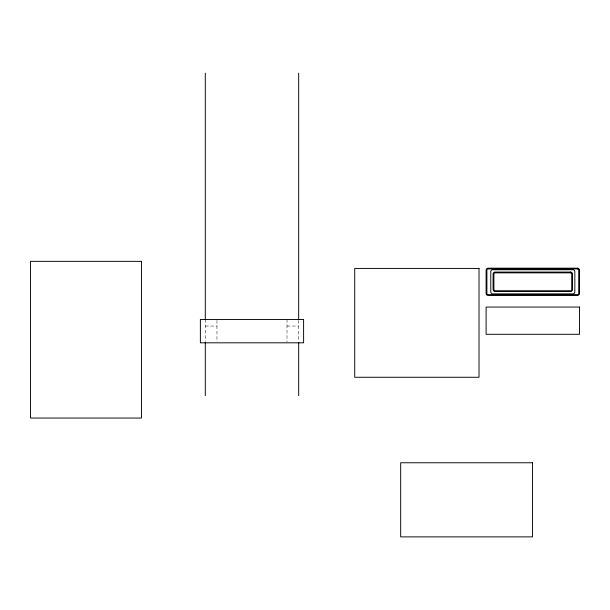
<?xml version="1.0" encoding="UTF-8"?>
<svg xmlns="http://www.w3.org/2000/svg" width="610" height="610" viewBox="0 0 610 610"><rect width="100%" height="100%" fill="white"/><g stroke="black" fill="none" stroke-linecap="round" stroke-linejoin="round"><path stroke-width="0.46" stroke-dasharray="3.05 2.29" d="M205.296 326.037L216.969 326.037M287.013 326.037L298.687 326.037M298.687 320.41L298.687 341.409M287.013 319.465L287.013 341.882M216.969 320.402L216.969 341.882M205.296 319.465L205.296 341.409"/><path stroke-width="0.91" d="M298.687 73.124L298.687 319.533M298.687 342.324L298.687 395.631M205.296 73.124L205.296 319.533M205.296 342.324L205.296 395.631M141.444 261.347L30.5 261.347L30.5 418.048L141.444 418.048L141.444 261.347M577.556 268.179L488.053 268.179A1.944 1.944 0 0 0 486.109 270.123L486.109 293.471A1.944 1.944 0 0 0 488.053 295.415L577.556 295.415A1.944 1.944 0 0 0 579.5 293.471L579.5 270.123A1.944 1.944 0 0 0 577.556 268.179M479.025 268.423L354.723 268.423L354.723 377.27L479.025 377.27L479.025 268.423M577.556 268.957L488.053 268.957A1.167 1.167 0 0 0 486.887 270.123L486.887 293.471A1.167 1.167 0 0 0 488.053 294.638L577.556 294.638A1.167 1.167 0 0 0 578.722 293.471L578.722 270.123A1.167 1.167 0 0 0 577.556 268.957M572.881 269.734L492.72 269.734A1.944 1.944 0 0 0 490.775 271.679L490.775 291.915A1.944 1.944 0 0 0 492.72 293.86L572.881 293.86A1.944 1.944 0 0 0 574.833 291.915L574.833 271.679A1.944 1.944 0 0 0 572.881 269.734M570.548 272.068L495.053 272.068A1.944 1.944 0 0 0 493.109 274.012L493.109 289.575A1.944 1.944 0 0 0 495.053 291.527L570.548 291.527A1.944 1.944 0 0 0 572.493 289.575L572.493 274.012A1.944 1.944 0 0 0 570.548 272.068M570.548 272.845L495.053 272.845A1.167 1.167 0 0 0 493.887 274.012L493.887 289.575A1.167 1.167 0 0 0 495.053 290.749L570.548 290.749A1.167 1.167 0 0 0 571.715 289.575L571.715 274.012A1.167 1.167 0 0 0 570.548 272.845M579.5 307.059L486.109 307.059L486.109 334.303L579.5 334.303L579.5 307.059M303.605 319.465L200.377 319.465L200.377 342.82L303.605 342.82L303.605 319.465M532.538 462.761L400.678 462.761L400.678 536.876L532.538 536.876L532.538 462.761"/></g></svg>
